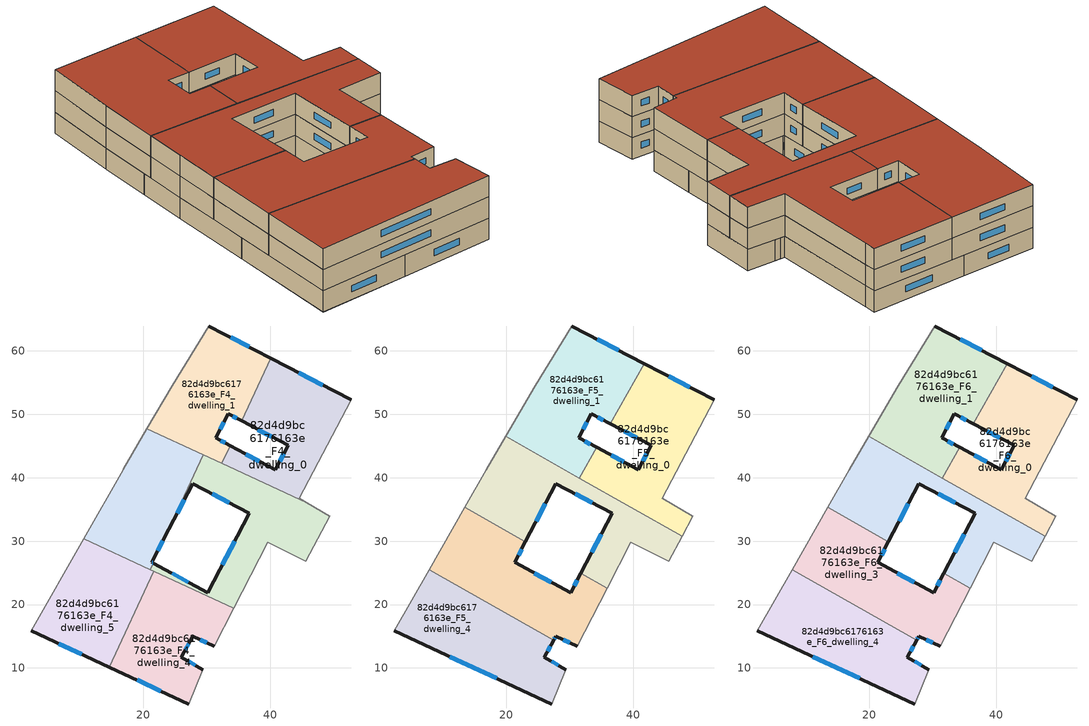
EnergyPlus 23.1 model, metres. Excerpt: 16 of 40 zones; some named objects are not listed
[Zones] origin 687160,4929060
82d4d9bc6176163e_F4_dwelling_0
 floor to 82d4d9bc6176163e_F3_dwelling_0 (EU_floor_Construction): 52.78,52.29 52.02,50.81 44.6,36.77 45.83,36.04 32.41,42.26 33.71,45.07 40.82,41.25 42.85,45.1 35.52,48.97 40.11,58.87 z12
 wall outside (EU_wall_Construction): 35.52,48.97 42.85,45.1 40.82,41.25 33.71,45.07 / 52.78,52.29 40.11,58.87 z12:15
 wall adiabatic (EU_wall_Construction): 44.6,36.77 52.02,50.81 52.78,52.29 / 44.6,36.77 45.83,36.04 z12:15
 wall to 82d4d9bc6176163e_F4_dwelling_1 (EU_wall_Construction): 33.71,45.07 32.41,42.26 / 40.11,58.87 35.52,48.97 z12:15
 wall to 82d4d9bc6176163e_F4_dwelling_2 (EU_wall_Construction): 32.41,42.26 45.83,36.04 z12:15
 window (EU_Window_Construction): 38.33,42.59 36.2,43.73 / 42.13,43.75 41.53,42.6 / 38.09,47.61 40.28,46.46 / 48.34,54.6 44.55,56.57 z13.05:13.95
82d4d9bc6176163e_F4_dwelling_1
 floor to 82d4d9bc6176163e_F3_dwelling_1 (EU_floor_Construction): 40.11,58.87 35.52,48.97 33.42,50.07 31.43,46.3 33.71,45.07 32.41,42.26 20.59,47.75 24.56,54.54 30.36,63.94 z12
 wall outside (EU_wall_Construction): 33.71,45.07 31.43,46.3 33.42,50.07 35.52,48.97 / 40.11,58.87 30.36,63.94 z12:15
 wall adiabatic (EU_wall_Construction): 30.36,63.94 24.56,54.54 20.59,47.75 z12:15
 wall to 82d4d9bc6176163e_F4_dwelling_3 (EU_wall_Construction): 20.59,47.75 29.5,43.61 z12:15
 wall to 82d4d9bc6176163e_F4_dwelling_2 (EU_wall_Construction): 29.5,43.61 32.41,42.26 z12:15
 window (EU_Window_Construction): 34.15,49.68 34.78,49.35 / 32.12,47.62 32.72,48.75 / 32.91,45.5 32.23,45.87 / 36.69,60.65 33.78,62.17 z13.05:13.95
82d4d9bc6176163e_F4_dwelling_2
 floor to 82d4d9bc6176163e_F3_dwelling_2 (EU_floor_Construction): 45.83,36.04 49.44,33.89 45.61,26.82 39.67,29.8 34.27,19.37 21.09,25.48 21.58,26.53 30.14,21.87 36.73,34.41 27.78,39.09 24.04,31.85 29.5,43.61 z12
 wall outside (EU_wall_Construction): 27.78,39.09 36.73,34.41 30.14,21.87 21.58,26.53 / 27.78,39.09 24.05,31.85 z12:15
 wall adiabatic (EU_wall_Construction): 34.27,19.37 39.67,29.8 45.61,26.82 49.44,33.89 45.83,36.04 z12:15
 wall to 82d4d9bc6176163e_F4_dwelling_3 (EU_wall_Construction): 21.58,26.53 21.09,25.48 / 29.5,43.61 24.05,31.85 z12:15
 wall to 82d4d9bc6176163e_F4_dwelling_4 (EU_wall_Construction): 21.63,25.24 34.27,19.37 z12:15
 wall to 82d4d9bc6176163e_F4_dwelling_5 (EU_wall_Construction): 21.09,25.48 21.63,25.24 z12:15
 window (EU_Window_Construction): 27.14,23.51 24.58,24.9 / 34.42,30.02 32.45,26.27 / 30.91,37.45 33.59,36.05 / 26.47,36.55 25.35,34.39 z13.05:13.95
82d4d9bc6176163e_F4_dwelling_3
 floor to 82d4d9bc6176163e_F3_dwelling_3 (EU_floor_Construction): 29.5,43.61 24.04,31.85 21.37,26.64 21.58,26.53 21.09,25.48 10.61,30.35 16.81,41.26 16.84,41.32 20.59,47.75 z12
 wall outside (EU_wall_Construction): 21.58,26.53 21.37,26.64 24.05,31.85 z12:15
 wall adiabatic (EU_wall_Construction): 20.59,47.75 16.84,41.32 16.81,41.26 10.61,30.35 z12:15
 wall to 82d4d9bc6176163e_F4_dwelling_5 (EU_wall_Construction): 10.61,30.35 21.09,25.48 z12:15
 window (EU_Window_Construction): 22.31,28.47 23.11,30.02 / 21.5,26.57 21.44,26.6 z13.05:13.95
82d4d9bc6176163e_F4_dwelling_4
 floor to 82d4d9bc6176163e_F3_dwelling_4 (EU_floor_Construction): 34.27,19.37 31.18,13.4 27.8,14.97 26.01,11.7 29.42,9.73 27.21,4.3 14.62,10.14 21.63,25.24 z12
 wall outside (EU_wall_Construction): 29.42,9.73 26.01,11.7 27.8,14.97 31.18,13.4 / 14.62,10.14 27.21,4.3 z12:15
 wall adiabatic (EU_wall_Construction): 31.18,13.4 34.27,19.37 / 27.21,4.3 29.42,9.73 z12:15
 wall to 82d4d9bc6176163e_F4_dwelling_5 (EU_wall_Construction): 21.63,25.24 14.62,10.14 z12:15
 window (EU_Window_Construction): 28.98,14.42 29.99,13.95 / 26.63,12.85 27.17,13.83 / 28.22,10.42 27.2,11.01 / 19.04,8.09 22.79,6.35 z13.05:13.95
82d4d9bc6176163e_F4_dwelling_5
 floor to 82d4d9bc6176163e_F3_dwelling_5 (EU_floor_Construction): 21.63,25.24 14.62,10.14 2.37,15.82 10.61,30.35 z12
 wall outside (EU_wall_Construction): 2.37,15.82 14.62,10.14 z12:15
 wall adiabatic (EU_wall_Construction): 10.61,30.35 2.37,15.82 z12:15
 window (EU_Window_Construction): 6.66,13.83 10.33,12.13 z13.05:13.95
82d4d9bc6176163e_F5_dwelling_0
 floor to 82d4d9bc6176163e_F4_dwelling_0 (EU_floor_Construction): 52.78,52.29 52.02,50.81 44.6,36.77 45.83,36.04 32.73,42.11 34.25,44.79 40.82,41.25 42.85,45.1 36.37,48.52 41.76,58.02 z15
 floor to 82d4d9bc6176163e_F4_dwelling_2 (EU_floor_Construction): 45.83,36.04 49.44,33.89 47.73,30.74 31.51,39.95 32.73,42.11 z15
 wall outside (EU_wall_Construction): 36.37,48.52 42.85,45.1 40.82,41.25 34.25,44.79 / 52.78,52.29 41.76,58.02 z15:18
 wall adiabatic (EU_wall_Construction): 47.73,30.74 49.44,33.89 44.6,36.77 52.02,50.81 52.78,52.29 z15:18
 wall to 82d4d9bc6176163e_F5_dwelling_2 (EU_wall_Construction): 31.51,39.95 47.73,30.74 z15:18
 wall to 82d4d9bc6176163e_F5_dwelling_1 (EU_wall_Construction): 34.25,44.79 31.51,39.95 / 41.76,58.02 36.37,48.52 z15:18
 window (EU_Window_Construction): 38.51,42.49 36.55,43.55 / 42.13,43.75 41.53,42.6 / 38.64,47.32 40.57,46.3 / 48.91,54.3 45.62,56.01 z16.05:16.95
82d4d9bc6176163e_F5_dwelling_1
 floor to 82d4d9bc6176163e_F4_dwelling_0 (EU_floor_Construction): 34.25,44.79 32.73,42.11 32.41,42.26 33.71,45.07 z15; 41.76,58.02 36.37,48.52 35.52,48.97 40.11,58.87 z15
 floor to 82d4d9bc6176163e_F4_dwelling_1 (EU_floor_Construction): 40.11,58.87 35.52,48.97 33.42,50.07 31.43,46.3 29.5,43.61 20.59,47.75 24.56,54.54 30.36,63.94 z15; 33.71,45.07 32.41,42.26 29.5,43.61 31.43,46.3 z15
 floor to 82d4d9bc6176163e_F4_dwelling_3 (EU_floor_Construction): 29.5,43.61 28.58,41.62 19.89,46.55 20.59,47.75 z15
 floor to 82d4d9bc6176163e_F4_dwelling_2 (EU_floor_Construction): 32.73,42.11 31.51,39.95 28.58,41.62 29.5,43.61 z15
 wall outside (EU_wall_Construction): 34.25,44.79 31.43,46.3 33.42,50.07 36.37,48.52 / 41.76,58.02 30.36,63.94 z15:18
 wall adiabatic (EU_wall_Construction): 30.36,63.94 24.56,54.54 19.89,46.55 z15:18
 wall to 82d4d9bc6176163e_F5_dwelling_2 (EU_wall_Construction): 19.89,46.55 31.51,39.95 z15:18
 window (EU_Window_Construction): 34.45,49.53 35.33,49.06 / 32.12,47.62 32.72,48.75 / 33.26,45.32 32.42,45.77 / 37.76,60.09 34.35,61.87 z16.05:16.95
82d4d9bc6176163e_F5_dwelling_2
 floor to 82d4d9bc6176163e_F4_dwelling_2 (EU_floor_Construction): 47.73,30.74 45.61,26.82 39.67,29.8 35.92,22.57 31.75,24.94 36.73,34.41 27.78,39.09 24.04,31.85 28.58,41.62 z15
 floor to 82d4d9bc6176163e_F4_dwelling_3 (EU_floor_Construction): 28.58,41.62 24.04,31.85 23.03,29.88 13.44,35.33 16.81,41.26 16.84,41.32 19.89,46.55 z15
 wall outside (EU_wall_Construction): 23.03,29.88 27.78,39.09 36.73,34.41 31.74,24.94 z15:18
 wall adiabatic (EU_wall_Construction): 19.89,46.55 16.81,41.26 13.44,35.33 / 35.92,22.57 39.67,29.8 45.61,26.82 47.73,30.74 z15:18
 wall to 82d4d9bc6176163e_F5_dwelling_3 (EU_wall_Construction): 13.44,35.33 23.03,29.88 / 31.74,24.94 35.92,22.57 z15:18
 window (EU_Window_Construction): 34.98,31.09 33.49,28.26 / 30.91,37.45 33.59,36.05 / 24.7,33.11 26.11,35.86 z16.05:16.95
82d4d9bc6176163e_F5_dwelling_3
 floor to 82d4d9bc6176163e_F4_dwelling_2 (EU_floor_Construction): 35.92,22.57 34.27,19.37 21.63,25.24 21.96,26.32 30.14,21.87 31.75,24.94 z15; 21.44,26.23 21.63,25.24 21.09,25.48 z15; 21.96,26.32 21.63,25.24 21.44,26.23 21.58,26.53 z15
 floor to 82d4d9bc6176163e_F4_dwelling_3 (EU_floor_Construction): 23.03,29.88 21.37,26.64 21.44,26.23 21.09,25.48 10.61,30.35 13.44,35.33 z15; 21.58,26.53 21.44,26.23 21.37,26.64 z15
 floor to 82d4d9bc6176163e_F4_dwelling_4 (EU_floor_Construction): 34.27,19.37 31.18,13.4 27.8,14.97 27.46,14.36 18.85,19.25 21.63,25.24 z15
 floor to 82d4d9bc6176163e_F4_dwelling_5 (EU_floor_Construction): 21.63,25.24 18.85,19.25 7.85,25.49 10.61,30.35 z15
 wall outside (EU_wall_Construction): 31.74,24.94 30.14,21.87 21.37,26.64 23.03,29.88 / 27.46,14.36 27.8,14.97 31.18,13.4 z15:18
 wall adiabatic (EU_wall_Construction): 13.44,35.33 7.85,25.49 / 31.18,13.4 35.92,22.57 z15:18
 wall to 82d4d9bc6176163e_F5_dwelling_4 (EU_wall_Construction): 7.85,25.49 27.46,14.36 z15:18
 window (EU_Window_Construction): 21.95,27.78 22.45,28.75 / 27.06,23.55 24.44,24.97 / 31.18,23.86 30.7,22.95 / 28.98,14.42 29.99,13.95 / 27.58,14.58 27.68,14.76 z16.05:16.95
82d4d9bc6176163e_F5_dwelling_4
 floor to 82d4d9bc6176163e_F4_dwelling_4 (EU_floor_Construction): 27.46,14.36 26.01,11.7 29.42,9.73 27.21,4.3 14.62,10.14 18.85,19.25 z15
 floor to 82d4d9bc6176163e_F4_dwelling_5 (EU_floor_Construction): 18.85,19.25 14.62,10.14 2.37,15.82 7.85,25.49 z15
 wall outside (EU_wall_Construction): 2.37,15.82 27.21,4.3 / 29.42,9.73 26.01,11.7 27.46,14.36 z15:18
 wall adiabatic (EU_wall_Construction): 7.85,25.49 2.37,15.82 / 27.21,4.3 29.42,9.73 z15:18
 window (EU_Window_Construction): 11.08,11.78 18.5,8.34 / 26.52,12.64 26.95,13.43 / 28.22,10.42 27.2,11.01 z16.05:16.95
82d4d9bc6176163e_F6_dwelling_0
 floor to 82d4d9bc6176163e_F5_dwelling_0 (EU_floor_Construction): 52.78,52.29 52.02,50.81 44.6,36.77 49.44,33.89 47.73,30.74 31.51,39.95 34.25,44.79 40.82,41.25 42.85,45.1 36.37,48.52 41.76,58.02 z18
 wall outside (EU_wall_Construction): 36.37,48.52 42.85,45.1 40.82,41.25 34.25,44.79 / 52.78,52.29 41.76,58.02 z18:21
 wall adiabatic (EU_wall_Construction): 47.73,30.74 49.44,33.89 44.6,36.77 52.02,50.81 52.78,52.29 z18:21
 wall to 82d4d9bc6176163e_F6_dwelling_2 (EU_wall_Construction): 31.51,39.95 47.73,30.74 z18:21
 wall to 82d4d9bc6176163e_F6_dwelling_1 (EU_wall_Construction): 34.25,44.79 31.51,39.95 / 41.76,58.02 36.37,48.52 z18:21
 window (EU_Window_Construction): 38.51,42.49 36.55,43.55 / 42.13,43.75 41.53,42.6 / 38.64,47.32 40.57,46.3 / 48.91,54.3 45.62,56.01 z19.05:19.95
 roof outside (EU_roof_Construction): 49.44,33.89 44.6,36.77 52.02,50.81 52.78,52.29 41.76,58.02 36.37,48.52 42.85,45.1 40.82,41.25 34.25,44.79 31.51,39.95 47.73,30.74 z21
82d4d9bc6176163e_F6_dwelling_1
 floor to 82d4d9bc6176163e_F5_dwelling_1 (EU_floor_Construction): 41.76,58.02 36.37,48.52 33.42,50.07 31.43,46.3 34.25,44.79 31.51,39.95 19.89,46.55 24.56,54.54 30.36,63.94 z18
 wall outside (EU_wall_Construction): 34.25,44.79 31.43,46.3 33.42,50.07 36.37,48.52 / 41.76,58.02 30.36,63.94 z18:21
 wall adiabatic (EU_wall_Construction): 30.36,63.94 24.56,54.54 19.89,46.55 z18:21
 wall to 82d4d9bc6176163e_F6_dwelling_2 (EU_wall_Construction): 19.89,46.55 31.51,39.95 z18:21
 window (EU_Window_Construction): 34.45,49.53 35.33,49.06 / 32.12,47.62 32.72,48.75 / 33.26,45.32 32.42,45.77 / 37.76,60.09 34.35,61.87 z19.05:19.95
 roof outside (EU_roof_Construction): 34.25,44.79 31.43,46.3 33.42,50.07 36.37,48.52 41.76,58.02 30.36,63.94 24.56,54.54 19.89,46.55 31.51,39.95 z21
82d4d9bc6176163e_F6_dwelling_2
 floor to 82d4d9bc6176163e_F5_dwelling_2 (EU_floor_Construction): 47.73,30.74 45.61,26.82 39.67,29.8 35.92,22.57 31.74,24.94 36.73,34.41 27.78,39.09 23.03,29.88 13.44,35.33 16.81,41.26 19.89,46.55 z18
 wall outside (EU_wall_Construction): 23.03,29.88 27.78,39.09 36.73,34.41 31.74,24.94 z18:21
 wall adiabatic (EU_wall_Construction): 19.89,46.55 16.81,41.26 13.44,35.33 / 35.92,22.57 39.67,29.8 45.61,26.82 47.73,30.74 z18:21
 wall to 82d4d9bc6176163e_F6_dwelling_3 (EU_wall_Construction): 13.44,35.33 23.03,29.88 / 31.74,24.94 35.92,22.57 z18:21
 window (EU_Window_Construction): 34.98,31.09 33.49,28.26 / 30.91,37.45 33.59,36.05 / 24.7,33.11 26.11,35.86 z19.05:19.95
 roof outside (EU_roof_Construction): 45.61,26.82 47.73,30.74 19.89,46.55 16.81,41.26 13.44,35.33 23.03,29.88 27.78,39.09 36.73,34.41 31.74,24.94 35.92,22.57 39.67,29.8 z21
82d4d9bc6176163e_F6_dwelling_3
 floor to 82d4d9bc6176163e_F5_dwelling_3 (EU_floor_Construction): 31.74,24.94 35.92,22.57 31.18,13.4 27.8,14.97 27.46,14.36 7.85,25.49 13.44,35.33 23.03,29.88 21.37,26.64 30.14,21.87 z18
 wall outside (EU_wall_Construction): 31.74,24.94 30.14,21.87 21.37,26.64 23.03,29.88 / 27.46,14.36 27.8,14.97 31.18,13.4 z18:21
 wall adiabatic (EU_wall_Construction): 13.44,35.33 7.85,25.49 / 31.18,13.4 35.92,22.57 z18:21
 wall to 82d4d9bc6176163e_F6_dwelling_4 (EU_wall_Construction): 7.85,25.49 27.46,14.36 z18:21
 window (EU_Window_Construction): 21.95,27.78 22.45,28.75 / 27.06,23.55 24.44,24.97 / 31.18,23.86 30.7,22.95 / 28.98,14.42 29.99,13.95 / 27.58,14.58 27.68,14.76 z19.05:19.95
 roof outside (EU_roof_Construction): 31.18,13.4 35.92,22.57 31.74,24.94 30.14,21.87 21.37,26.64 23.03,29.88 13.44,35.33 7.85,25.49 27.46,14.36 27.8,14.97 z21
82d4d9bc6176163e_F6_dwelling_4
 floor to 82d4d9bc6176163e_F5_dwelling_4 (EU_floor_Construction): 27.46,14.36 26.01,11.7 29.42,9.73 27.21,4.3 2.37,15.82 7.85,25.49 z18
 wall outside (EU_wall_Construction): 2.37,15.82 27.21,4.3 / 29.42,9.73 26.01,11.7 27.46,14.36 z18:21
 wall adiabatic (EU_wall_Construction): 7.85,25.49 2.37,15.82 / 27.21,4.3 29.42,9.73 z18:21
 window (EU_Window_Construction): 11.08,11.78 18.5,8.34 / 26.52,12.64 26.95,13.43 / 28.22,10.42 27.2,11.01 z19.05:19.95
 roof outside (EU_roof_Construction): 27.21,4.3 29.42,9.73 26.01,11.7 27.46,14.36 7.85,25.49 2.37,15.82 z21
[Building]
EU S2 Campaign: North Axis=0; Terrain=City; Solar Distribution=FullExterior
[Site:Location]
Bologna: Latitude=44.5; Longitude=11.25; Time Zone=1; Elevation=37
[SizingPeriod:WeatherFileDays]
AnnualSizingPeriod: Begin Month=1; Begin Day of Month=1; End Month=12; End Day of Month=31; Day of Week for Start Day=Monday; Use Weather File Daylight Saving Period=No; Use Weather File Rain and Snow Indicators=No
[MATERIAL]
EU_InternalMass_Material: Roughness=MediumRough; Thickness=0.1; Conductivity=1; Density=1800; Specific Heat=900; Thermal Absorptance=0.9; Solar Absorptance=0.7; Visible Absorptance=0.7
[MATERIAL:NOMASS] Roughness=MediumRough; Thermal Absorptance=0.9; Solar Absorptance=0.7; Visible Absorptance=0.7
Name | Thermal Resistance
EU_wall_NoMass | 0.890213
EU_roof_NoMass | 0.636128
EU_floor_NoMass | 0.79516
[WINDOWMATERIAL:SIMPLEGLAZINGSYSTEM]
EU_Window_SimpleGlazing: UFactor=4.49146; Solar Heat Gain Coefficient=0.85; Visible Transmittance=0.85
[CONSTRUCTION]
EU_wall_Construction: EU_wall_NoMass
EU_roof_Construction: EU_roof_NoMass
EU_floor_Construction: EU_floor_NoMass
EU_InternalMass_Construction: EU_InternalMass_Material
EU_Window_Construction: EU_Window_SimpleGlazing
[ZONE] Type=1; Multiplier=1; Ceiling Height=autocalculate; Floor Area=autocalculate; Part of Total Floor Area=Yes
Name | Volume
82d4d9bc6176163e_F4_dwelling_0 | 640.463
82d4d9bc6176163e_F5_dwelling_0 | 768.524
82d4d9bc6176163e_F6_dwelling_0 | 768.549
82d4d9bc6176163e_F4_dwelling_1 | 640.449
82d4d9bc6176163e_F5_dwelling_1 | 768.538
82d4d9bc6176163e_F6_dwelling_1 | 768.566
82d4d9bc6176163e_F4_dwelling_2 | 640.474
82d4d9bc6176163e_F5_dwelling_2 | 768.604
82d4d9bc6176163e_F6_dwelling_2 | 768.616
82d4d9bc6176163e_F4_dwelling_3 | 640.472
82d4d9bc6176163e_F5_dwelling_3 | 768.527
82d4d9bc6176163e_F6_dwelling_3 | 768.552
82d4d9bc6176163e_F4_dwelling_4 | 640.469
82d4d9bc6176163e_F5_dwelling_4 | 768.58
82d4d9bc6176163e_F6_dwelling_4 | 768.586
82d4d9bc6176163e_F4_dwelling_5 | 640.464
[INTERNALMASS] Construction=EU_InternalMass_Construction
Name | Zone or ZoneList | Surface Area
82d4d9bc6176163e_F4_dwelling_0_EU_InternalMass | 82d4d9bc6176163e_F4_dwelling_0 | 213.487
82d4d9bc6176163e_F4_dwelling_1_EU_InternalMass | 82d4d9bc6176163e_F4_dwelling_1 | 213.484
82d4d9bc6176163e_F4_dwelling_2_EU_InternalMass | 82d4d9bc6176163e_F4_dwelling_2 | 213.49
82d4d9bc6176163e_F4_dwelling_3_EU_InternalMass | 82d4d9bc6176163e_F4_dwelling_3 | 213.491
82d4d9bc6176163e_F4_dwelling_4_EU_InternalMass | 82d4d9bc6176163e_F4_dwelling_4 | 213.49
82d4d9bc6176163e_F4_dwelling_5_EU_InternalMass | 82d4d9bc6176163e_F4_dwelling_5 | 213.488
82d4d9bc6176163e_F5_dwelling_0_EU_InternalMass | 82d4d9bc6176163e_F5_dwelling_0 | 256.183
82d4d9bc6176163e_F5_dwelling_1_EU_InternalMass | 82d4d9bc6176163e_F5_dwelling_1 | 256.191
82d4d9bc6176163e_F5_dwelling_2_EU_InternalMass | 82d4d9bc6176163e_F5_dwelling_2 | 256.206
82d4d9bc6176163e_F5_dwelling_3_EU_InternalMass | 82d4d9bc6176163e_F5_dwelling_3 | 256.184
82d4d9bc6176163e_F5_dwelling_4_EU_InternalMass | 82d4d9bc6176163e_F5_dwelling_4 | 256.195
82d4d9bc6176163e_F6_dwelling_0_EU_InternalMass | 82d4d9bc6176163e_F6_dwelling_0 | 256.183
82d4d9bc6176163e_F6_dwelling_1_EU_InternalMass | 82d4d9bc6176163e_F6_dwelling_1 | 256.191
82d4d9bc6176163e_F6_dwelling_2_EU_InternalMass | 82d4d9bc6176163e_F6_dwelling_2 | 256.206
82d4d9bc6176163e_F6_dwelling_3_EU_InternalMass | 82d4d9bc6176163e_F6_dwelling_3 | 256.184
82d4d9bc6176163e_F6_dwelling_4_EU_InternalMass | 82d4d9bc6176163e_F6_dwelling_4 | 256.195
[OTHEREQUIPMENT] Fuel Type=Electricity; Design Level Calculation Method=Watts/Area; Power per Zone Floor Area=1; Fraction Latent=0; Fraction Radiant=0; Fraction Lost=0; Carbon Dioxide Generation Rate=0; EndUse Subcategory=EU_Step8_InternalGains
Name | Zone or ZoneList or Space or SpaceList | Schedule
EU_Step8_InternalGain_82d4d9bc6176163e_F4_dwelling_0_f000 | 82d4d9bc6176163e_F4_dwelling_0 | EU_Step8_GainSchedule_82d4d9bc6176163e_F4_dwelling_0_f000
EU_Step8_InternalGain_82d4d9bc6176163e_F4_dwelling_1_f000 | 82d4d9bc6176163e_F4_dwelling_1 | EU_Step8_GainSchedule_82d4d9bc6176163e_F4_dwelling_1_f000
EU_Step8_InternalGain_82d4d9bc6176163e_F4_dwelling_2_f000 | 82d4d9bc6176163e_F4_dwelling_2 | EU_Step8_GainSchedule_82d4d9bc6176163e_F4_dwelling_2_f000
EU_Step8_InternalGain_82d4d9bc6176163e_F4_dwelling_3_f000 | 82d4d9bc6176163e_F4_dwelling_3 | EU_Step8_GainSchedule_82d4d9bc6176163e_F4_dwelling_3_f000
EU_Step8_InternalGain_82d4d9bc6176163e_F4_dwelling_4_f000 | 82d4d9bc6176163e_F4_dwelling_4 | EU_Step8_GainSchedule_82d4d9bc6176163e_F4_dwelling_4_f000
EU_Step8_InternalGain_82d4d9bc6176163e_F4_dwelling_5_f000 | 82d4d9bc6176163e_F4_dwelling_5 | EU_Step8_GainSchedule_82d4d9bc6176163e_F4_dwelling_5_f000
EU_Step8_InternalGain_82d4d9bc6176163e_F5_dwelling_0_f000 | 82d4d9bc6176163e_F5_dwelling_0 | EU_Step8_GainSchedule_82d4d9bc6176163e_F5_dwelling_0_f000
EU_Step8_InternalGain_82d4d9bc6176163e_F5_dwelling_1_f000 | 82d4d9bc6176163e_F5_dwelling_1 | EU_Step8_GainSchedule_82d4d9bc6176163e_F5_dwelling_1_f000
EU_Step8_InternalGain_82d4d9bc6176163e_F5_dwelling_2_f000 | 82d4d9bc6176163e_F5_dwelling_2 | EU_Step8_GainSchedule_82d4d9bc6176163e_F5_dwelling_2_f000
EU_Step8_InternalGain_82d4d9bc6176163e_F5_dwelling_3_f000 | 82d4d9bc6176163e_F5_dwelling_3 | EU_Step8_GainSchedule_82d4d9bc6176163e_F5_dwelling_3_f000
EU_Step8_InternalGain_82d4d9bc6176163e_F5_dwelling_4_f000 | 82d4d9bc6176163e_F5_dwelling_4 | EU_Step8_GainSchedule_82d4d9bc6176163e_F5_dwelling_4_f000
EU_Step8_InternalGain_82d4d9bc6176163e_F6_dwelling_0_f000 | 82d4d9bc6176163e_F6_dwelling_0 | EU_Step8_GainSchedule_82d4d9bc6176163e_F6_dwelling_0_f000
EU_Step8_InternalGain_82d4d9bc6176163e_F6_dwelling_1_f000 | 82d4d9bc6176163e_F6_dwelling_1 | EU_Step8_GainSchedule_82d4d9bc6176163e_F6_dwelling_1_f000
EU_Step8_InternalGain_82d4d9bc6176163e_F6_dwelling_2_f000 | 82d4d9bc6176163e_F6_dwelling_2 | EU_Step8_GainSchedule_82d4d9bc6176163e_F6_dwelling_2_f000
EU_Step8_InternalGain_82d4d9bc6176163e_F6_dwelling_3_f000 | 82d4d9bc6176163e_F6_dwelling_3 | EU_Step8_GainSchedule_82d4d9bc6176163e_F6_dwelling_3_f000
EU_Step8_InternalGain_82d4d9bc6176163e_F6_dwelling_4_f000 | 82d4d9bc6176163e_F6_dwelling_4 | EU_Step8_GainSchedule_82d4d9bc6176163e_F6_dwelling_4_f000
[ZONEVENTILATION:DESIGNFLOWRATE] Schedule=EU_AlwaysOn; Design Flow Rate Calculation Method=AirChanges/Hour; Air Changes per Hour=0.718634; Ventilation Type=Natural; Fan Pressure Rise=0; Fan Total Efficiency=1; Constant Term Coefficient=1; Temperature Term Coefficient=0; Velocity Term Coefficient=0; Velocity Squared Term Coefficient=0; Minimum Indoor Temperature=-100; Maximum Indoor Temperature=100; Delta Temperature=-100; Minimum Outdoor Temperature=-100; Maximum Outdoor Temperature=100; Maximum Wind Speed=40
Name | Zone or ZoneList or Space or SpaceList
EU_ConstantAir_82d4d9bc6176163e_F4_dwelling_0 | 82d4d9bc6176163e_F4_dwelling_0
EU_ConstantAir_82d4d9bc6176163e_F4_dwelling_1 | 82d4d9bc6176163e_F4_dwelling_1
EU_ConstantAir_82d4d9bc6176163e_F4_dwelling_2 | 82d4d9bc6176163e_F4_dwelling_2
EU_ConstantAir_82d4d9bc6176163e_F4_dwelling_3 | 82d4d9bc6176163e_F4_dwelling_3
EU_ConstantAir_82d4d9bc6176163e_F4_dwelling_4 | 82d4d9bc6176163e_F4_dwelling_4
EU_ConstantAir_82d4d9bc6176163e_F4_dwelling_5 | 82d4d9bc6176163e_F4_dwelling_5
EU_ConstantAir_82d4d9bc6176163e_F5_dwelling_0 | 82d4d9bc6176163e_F5_dwelling_0
EU_ConstantAir_82d4d9bc6176163e_F5_dwelling_1 | 82d4d9bc6176163e_F5_dwelling_1
EU_ConstantAir_82d4d9bc6176163e_F5_dwelling_2 | 82d4d9bc6176163e_F5_dwelling_2
EU_ConstantAir_82d4d9bc6176163e_F5_dwelling_3 | 82d4d9bc6176163e_F5_dwelling_3
EU_ConstantAir_82d4d9bc6176163e_F5_dwelling_4 | 82d4d9bc6176163e_F5_dwelling_4
EU_ConstantAir_82d4d9bc6176163e_F6_dwelling_0 | 82d4d9bc6176163e_F6_dwelling_0
EU_ConstantAir_82d4d9bc6176163e_F6_dwelling_1 | 82d4d9bc6176163e_F6_dwelling_1
EU_ConstantAir_82d4d9bc6176163e_F6_dwelling_2 | 82d4d9bc6176163e_F6_dwelling_2
EU_ConstantAir_82d4d9bc6176163e_F6_dwelling_3 | 82d4d9bc6176163e_F6_dwelling_3
EU_ConstantAir_82d4d9bc6176163e_F6_dwelling_4 | 82d4d9bc6176163e_F6_dwelling_4
[HVACTEMPLATE:ZONE:IDEALLOADSAIRSYSTEM] System Availability Schedule=EU_AlwaysOn; Maximum Heating Supply Air Temperature=50; Minimum Cooling Supply Air Temperature=13; Maximum Heating Supply Air Humidity Ratio=0.0156; Minimum Cooling Supply Air Humidity Ratio=0.0077; Heating Limit=NoLimit; Cooling Limit=NoLimit; Heating Availability Schedule=EU_AlwaysOn; Cooling Availability Schedule=EU_CoolingOff; Dehumidification Control Type=ConstantSensibleHeatRatio; Cooling Sensible Heat Ratio=0.7; Dehumidification Setpoint=60; Humidification Control Type=None; Humidification Setpoint=30; Outdoor Air Method=None; Outdoor Air Flow Rate per Person=0.00944; Outdoor Air Flow Rate per Zone Floor Area=0; Outdoor Air Flow Rate per Zone=0; Demand Controlled Ventilation Type=None; Outdoor Air Economizer Type=NoEconomizer; Heat Recovery Type=None; Sensible Heat Recovery Effectiveness=0.7; Latent Heat Recovery Effectiveness=0.65
Name | Template Thermostat
82d4d9bc6176163e_F4_dwelling_0 | EU_HeatOnly_82d4d9bc6176163e_F4_dwelling_0
82d4d9bc6176163e_F4_dwelling_1 | EU_HeatOnly_82d4d9bc6176163e_F4_dwelling_1
82d4d9bc6176163e_F4_dwelling_2 | EU_HeatOnly_82d4d9bc6176163e_F4_dwelling_2
82d4d9bc6176163e_F4_dwelling_3 | EU_HeatOnly_82d4d9bc6176163e_F4_dwelling_3
82d4d9bc6176163e_F4_dwelling_4 | EU_HeatOnly_82d4d9bc6176163e_F4_dwelling_4
82d4d9bc6176163e_F4_dwelling_5 | EU_HeatOnly_82d4d9bc6176163e_F4_dwelling_5
82d4d9bc6176163e_F5_dwelling_0 | EU_HeatOnly_82d4d9bc6176163e_F5_dwelling_0
82d4d9bc6176163e_F5_dwelling_1 | EU_HeatOnly_82d4d9bc6176163e_F5_dwelling_1
82d4d9bc6176163e_F5_dwelling_2 | EU_HeatOnly_82d4d9bc6176163e_F5_dwelling_2
82d4d9bc6176163e_F5_dwelling_3 | EU_HeatOnly_82d4d9bc6176163e_F5_dwelling_3
82d4d9bc6176163e_F5_dwelling_4 | EU_HeatOnly_82d4d9bc6176163e_F5_dwelling_4
82d4d9bc6176163e_F6_dwelling_0 | EU_HeatOnly_82d4d9bc6176163e_F6_dwelling_0
82d4d9bc6176163e_F6_dwelling_1 | EU_HeatOnly_82d4d9bc6176163e_F6_dwelling_1
82d4d9bc6176163e_F6_dwelling_2 | EU_HeatOnly_82d4d9bc6176163e_F6_dwelling_2
82d4d9bc6176163e_F6_dwelling_3 | EU_HeatOnly_82d4d9bc6176163e_F6_dwelling_3
82d4d9bc6176163e_F6_dwelling_4 | EU_HeatOnly_82d4d9bc6176163e_F6_dwelling_4
[SIZING:ZONE] Zone Cooling Design Supply Air Temperature Input Method=SupplyAirTemperature; Zone Cooling Design Supply Air Temperature=13; Zone Heating Design Supply Air Temperature Input Method=SupplyAirTemperature; Zone Heating Design Supply Air Temperature=50; Zone Cooling Design Supply Air Humidity Ratio=0.008; Zone Heating Design Supply Air Humidity Ratio=0.008; Cooling Design Air Flow Method=DesignDay; Cooling Design Air Flow Rate=0; Cooling Minimum Air Flow per Zone Floor Area=0.000762; Cooling Minimum Air Flow=0; Cooling Minimum Air Flow Fraction=0.2; Heating Design Air Flow Method=DesignDay; Heating Design Air Flow Rate=0; Heating Maximum Air Flow per Zone Floor Area=0.002032; Heating Maximum Air Flow=0.141576; Heating Maximum Air Flow Fraction=0.3; Account for Dedicated Outdoor Air System=No; Dedicated Outdoor Air System Control Strategy=NeutralSupplyAir; Dedicated Outdoor Air Low Setpoint Temperature for Design=autosize; Dedicated Outdoor Air High Setpoint Temperature for Design=autosize; Zone Load Sizing Method=Sensible Load Only No Latent Load; Zone Latent Cooling Design Supply Air Humidity Ratio Input Method=HumidityRatioDifference; Zone Cooling Design Supply Air Humidity Ratio Difference=0.005; Zone Latent Heating Design Supply Air Humidity Ratio Input Method=HumidityRatioDifference; Zone Humidification Design Supply Air Humidity Ratio Difference=0.005
82d4d9bc6176163e_F4_dwelling_0; 82d4d9bc6176163e_F4_dwelling_1; 82d4d9bc6176163e_F4_dwelling_2; 82d4d9bc6176163e_F4_dwelling_3; 82d4d9bc6176163e_F4_dwelling_4; 82d4d9bc6176163e_F4_dwelling_5; 82d4d9bc6176163e_F5_dwelling_0; 82d4d9bc6176163e_F5_dwelling_1; 82d4d9bc6176163e_F5_dwelling_2; 82d4d9bc6176163e_F5_dwelling_3; 82d4d9bc6176163e_F5_dwelling_4; 82d4d9bc6176163e_F6_dwelling_0; 82d4d9bc6176163e_F6_dwelling_1; 82d4d9bc6176163e_F6_dwelling_2; 82d4d9bc6176163e_F6_dwelling_3; 82d4d9bc6176163e_F6_dwelling_4
[SCHEDULE:CONSTANT]
Name | Hourly Value
EU_AlwaysOn | 1
EU_CoolingOff | 0
[SCHEDULE:FILE] Column Number=1; Rows to Skip at Top=0; Number of Hours of Data=8760; Column Separator=Comma; Interpolate to Timestep=No; Minutes per Item=60; Adjust Schedule for Daylight Savings=Yes
Name | File
EU_Step8_GainSchedule_82d4d9bc6176163e_F4_dwelling_0_f000 | ../../schedules/82d4d9bc6176163e/82d4d9bc6176163e_F4_dwelling_0_f000_gain.csv
EU_Step8_GainSchedule_82d4d9bc6176163e_F4_dwelling_1_f000 | ../../schedules/82d4d9bc6176163e/82d4d9bc6176163e_F4_dwelling_1_f000_gain.csv
EU_Step8_GainSchedule_82d4d9bc6176163e_F4_dwelling_2_f000 | ../../schedules/82d4d9bc6176163e/82d4d9bc6176163e_F4_dwelling_2_f000_gain.csv
EU_Step8_GainSchedule_82d4d9bc6176163e_F4_dwelling_3_f000 | ../../schedules/82d4d9bc6176163e/82d4d9bc6176163e_F4_dwelling_3_f000_gain.csv
EU_Step8_GainSchedule_82d4d9bc6176163e_F4_dwelling_4_f000 | ../../schedules/82d4d9bc6176163e/82d4d9bc6176163e_F4_dwelling_4_f000_gain.csv
EU_Step8_GainSchedule_82d4d9bc6176163e_F4_dwelling_5_f000 | ../../schedules/82d4d9bc6176163e/82d4d9bc6176163e_F4_dwelling_5_f000_gain.csv
EU_Step8_GainSchedule_82d4d9bc6176163e_F5_dwelling_0_f000 | ../../schedules/82d4d9bc6176163e/82d4d9bc6176163e_F5_dwelling_0_f000_gain.csv
EU_Step8_GainSchedule_82d4d9bc6176163e_F5_dwelling_1_f000 | ../../schedules/82d4d9bc6176163e/82d4d9bc6176163e_F5_dwelling_1_f000_gain.csv
EU_Step8_GainSchedule_82d4d9bc6176163e_F5_dwelling_2_f000 | ../../schedules/82d4d9bc6176163e/82d4d9bc6176163e_F5_dwelling_2_f000_gain.csv
EU_Step8_GainSchedule_82d4d9bc6176163e_F5_dwelling_3_f000 | ../../schedules/82d4d9bc6176163e/82d4d9bc6176163e_F5_dwelling_3_f000_gain.csv
EU_Step8_GainSchedule_82d4d9bc6176163e_F5_dwelling_4_f000 | ../../schedules/82d4d9bc6176163e/82d4d9bc6176163e_F5_dwelling_4_f000_gain.csv
EU_Step8_GainSchedule_82d4d9bc6176163e_F6_dwelling_0_f000 | ../../schedules/82d4d9bc6176163e/82d4d9bc6176163e_F6_dwelling_0_f000_gain.csv
EU_Step8_GainSchedule_82d4d9bc6176163e_F6_dwelling_1_f000 | ../../schedules/82d4d9bc6176163e/82d4d9bc6176163e_F6_dwelling_1_f000_gain.csv
EU_Step8_GainSchedule_82d4d9bc6176163e_F6_dwelling_2_f000 | ../../schedules/82d4d9bc6176163e/82d4d9bc6176163e_F6_dwelling_2_f000_gain.csv
EU_Step8_GainSchedule_82d4d9bc6176163e_F6_dwelling_3_f000 | ../../schedules/82d4d9bc6176163e/82d4d9bc6176163e_F6_dwelling_3_f000_gain.csv
EU_Step8_GainSchedule_82d4d9bc6176163e_F6_dwelling_4_f000 | ../../schedules/82d4d9bc6176163e/82d4d9bc6176163e_F6_dwelling_4_f000_gain.csv
